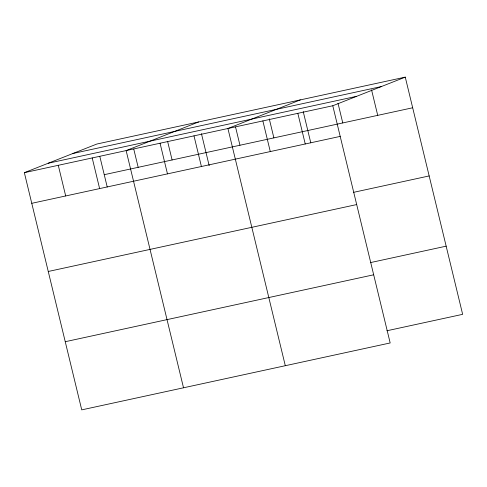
<?xml version="1.0" encoding="UTF-8"?>
<svg xmlns="http://www.w3.org/2000/svg" width="487" height="487" viewBox="0 0 487 487"><rect width="100%" height="100%" fill="white"/><g stroke="black" fill="none" stroke-linecap="round" stroke-linejoin="round"><path stroke-width="0.73" d="M405.263 77.129L332.785 105.752L390.172 342.958L81.737 409.871L24.35 172.666L96.828 144.042L405.263 77.129L462.65 314.334L386.909 330.764M198.611 121.963L126.133 150.586L183.52 387.792M300.394 99.878L227.916 128.501L285.303 365.707M72.91 153.49L381.345 86.57M48.268 163.224L356.703 96.304M24.35 172.666L332.785 105.752M104.242 174.687L412.678 107.773M31.765 203.316L340.2 136.397M353.428 192.371L429.169 175.935M48.256 271.478L356.691 204.564M370.424 262.603L446.159 246.166M65.246 341.71L373.681 274.79M371.544 89.821L377.723 115.358M338.002 103.238L342.769 122.943M303.218 111.553L310.791 142.849M297.831 113.337L305.246 143.982M269.293 118.913L273.883 137.888M262.87 120.916L270.285 151.567M235.544 127.004L239.957 145.248M201.435 133.633L209.185 165.659M193.99 135.861L201.405 166.511M167.686 141.723L172.1 159.967M160.059 143.227L167.473 173.871M133.761 149.089L138.174 167.327M99.829 156.449L107.225 187.014M92.207 157.946L99.622 188.591M58.276 165.306L65.69 195.951"/></g></svg>
